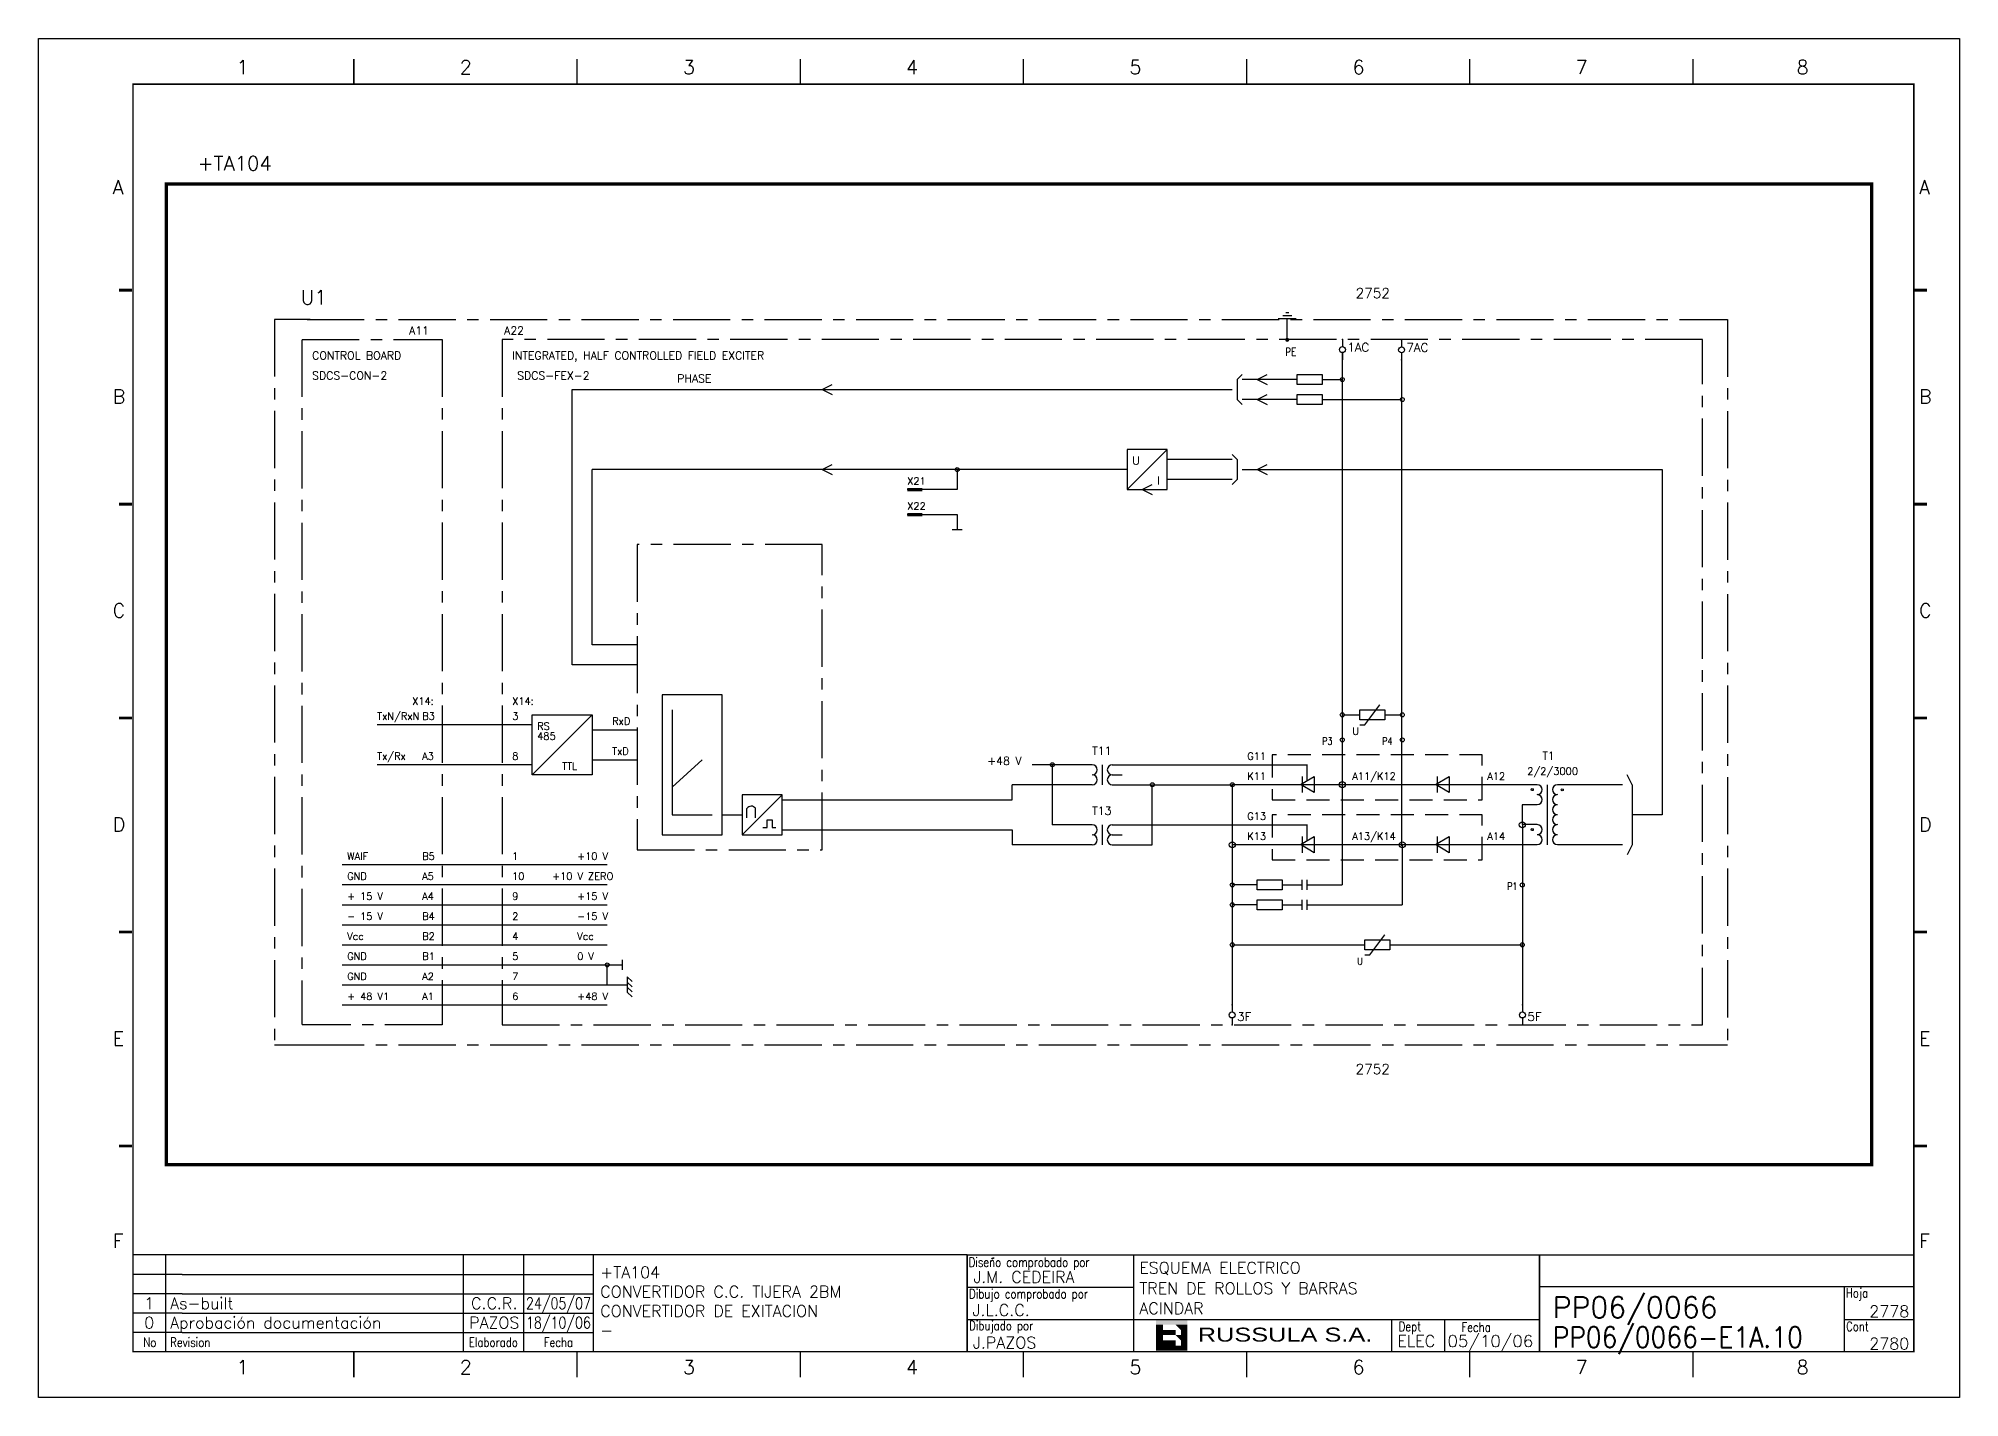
# Model space of a CAD drawing. Extents: x -25 to 1044, y -25744 to 292.
# Drawn here: x 550.7 to 970.7, y -24409.4 to -24112.4 of the extents above; entities that cross this region are included whole.
import ezdxf
from ezdxf.enums import TextEntityAlignment as Align

# ---------------------------------------------------------------- set-up
doc = ezdxf.new("R2010")
doc.units = 0
doc.header["$LTSCALE"] = 10
doc.header["$MEASUREMENT"] = 0
for name, pattern in [('CENTER', [2, 1.25, -0.25, 0.25, -0.25]), ('DASHDOT', [1, 0.5, -0.25, 0, -0.25]), ('DASHED', [0.75, 0.5, -0.25])]:
    doc.linetypes.add(name, pattern=pattern)
doc.layers.get('0').update_dxf_attribs({"linetype": 'CONTINUOUS'})
for name, color, linetype in [('1', 7, 'CONTINUOUS'), ('10', 5, 'CONTINUOUS'), ('2', 7, 'CONTINUOUS'), ('25', 3, 'CONTINUOUS'), ('25K', 4, 'DASHED'), ('25PK', 4, 'CENTER'), ('35', 2, 'CONTINUOUS'), ('50', 1, 'CONTINUOUS'), ('8', 1, 'CONTINUOUS'), ('9', 6, 'CONTINUOUS'), ('DIBUJO', 7, 'CONTINUOUS'), ('NODE', 7, 'CONTINUOUS')]:
    doc.layers.add(name, color=color, linetype=linetype)
doc.styles.add('ABBSTYLE', font='ROMANS.SHX', dxfattribs={"width": 0.8})
doc.styles.add('HELVETICA', font='HELV.SHX')
doc.styles.add('LABEL', font='SIMPLEX', dxfattribs={"width": 0.8, "height": 4})
doc.styles.add('ROMANS', font='romans')
doc.styles.get("Standard").update_dxf_attribs({"font": 'simplex'})
doc.styles.add('TASA', font='ROMANS.SHX')

# ---------------------------------------------------------------- blocks, each defined once
blk = doc.blocks.new('NOD', base_point=(237.5, 170))
at = {"layer": 'NODE'}
blk.add_point((237.5, 170), dxfattribs=at)
blk = doc.blocks.new('$$PLD12C')
for p, q in [((0, 2.5), (0, 0.75)), ((0, -0.75), (0, -2.5))]:
    blk.add_line(p, q)
at = {"layer": '2'}
blk.add_circle((0, 0), 0.75, dxfattribs=at)
for p in [(0, 2.5), (0, -2.5)]:
    blk.add_blockref('NOD', p, dxfattribs=at)
at = {"layer": '8'}
blk.add_attdef('*A', (1.25, -1.5), '', height=2.15, dxfattribs=at)
at = {"layer": '9'}
blk.add_attdef('ID', text='', height=2.15, dxfattribs=at).set_placement((-1.25, -1.5), align=Align.RIGHT)
blk = doc.blocks.new('ACAD0669')
at = {"layer": '35', "linetype": 'Continuous'}
for p, q in [((366.12, 288.49), (363.87, 288.49)), ((365.37, 289.24), (364.62, 289.24)), ((367.25, 287.74), (362.75, 287.74)), ((365, 282.5), (365, 287.74))]:
    blk.add_line(p, q, dxfattribs=at)
at = {"layer": '35'}
blk.add_lwpolyline([(365.25, 282.5, 0.5, 0.5, 1), (364.75, 282.5, 0.5, 0.5, 1)], format="xyseb", close=True, dxfattribs=at)
at = {"layer": '25', "style": 'ABBSTYLE', "width": 0.8}
blk.add_text('PE', height=2, dxfattribs=at).set_placement((364.5, 278.5))
blk = doc.blocks.new('$$PLU21C')
for p, q in [((0, 2.5), (0, 0.75)), ((0, -0.75), (0, -2.5))]:
    blk.add_line(p, q)
at = {"layer": '2'}
blk.add_circle((0, 0), 0.75, dxfattribs=at)
for p in [(0, 2.5), (0, -2.5)]:
    blk.add_blockref('NOD', p, dxfattribs=at)
at = {"layer": '8'}
blk.add_attdef('*A', (1.25, -0.5), '', height=2.15, dxfattribs=at)
at = {"layer": '9'}
blk.add_attdef('ID', text='', height=2.15, dxfattribs=at).set_placement((-1.25, -0.5), align=Align.RIGHT)
blk = doc.blocks.new('newcajec')
at = {"layer": '1'}
for p, q in [((179.4, 20.85), (0.13, 20.85)), ((7, 20.85), (7, 0)), ((71, 20.85), (71, 0)), ((84, 20.85), (84, 0.09)), ((99, 20.85), (99, 0)), ((215.2, 20.8), (215.2, 0)), ((10.6, 16.64), (0, 16.64)), ((10.6, 16.64), (99, 16.64)), ((184.64, 20.18), (184.81, 20.01)), ((184.81, 20.01), (185.18, 20.25)), ((10.6, 12.48), (0, 12.48)), ((10.6, 12.48), (99, 12.48)), ((179.4, 13.87), (215.2, 13.87)), ((368, 14.06), (368, 0)), ((10.6, 8.32), (0, 8.32)), ((10.6, 8.32), (99, 8.32)), ((10.6, 4.16), (0, 4.16)), ((10.6, 4.16), (99, 4.16)), ((179.4, 6.93), (267.63, 6.93)), ((267.63, 6.93), (302.5, 6.93)), ((270.63, 6.91), (270.63, 0)), ((282.07, 6.93), (282.07, 0)), ((368, 6.93), (383, 6.93))]:
    blk.add_line(p, q, dxfattribs=at)
for points in [[(47.5, 272.5, 0.3, 0.3, 0), (47.5, 277.91, 0.3, 0.3, 0)], [(95.5, 272.5, 0.3, 0.3, 0), (95.5, 277.91, 0.3, 0.3, 0)], [(143.5, 272.5, 0.3, 0.3, 0), (143.5, 277.91, 0.3, 0.3, 0)], [(191.5, 272.5, 0.3, 0.3, 0), (191.5, 277.91, 0.3, 0.3, 0)], [(239.5, 272.5, 0.3, 0.3, 0), (239.5, 277.91, 0.3, 0.3, 0)], [(287.5, 272.5, 0.3, 0.3, 0), (287.5, 277.91, 0.3, 0.3, 0)], [(335.5, 272.5, 0.3, 0.3, 0), (335.5, 277.91, 0.3, 0.3, 0)], [(-2.99, 228.23, 0.6, 0.6, 0), (-0.18, 228.23, 0.6, 0.6, 0)], [(383.01, 228.23, 0.6, 0.6, 0), (385.82, 228.23, 0.6, 0.6, 0)], [(-2.99, 182.23, 0.6, 0.6, 0), (-0.18, 182.23, 0.6, 0.6, 0)], [(383.01, 182.23, 0.6, 0.6, 0), (385.82, 182.23, 0.6, 0.6, 0)], [(-2.99, 136.23, 0.6, 0.6, 0), (-0.18, 136.23, 0.6, 0.6, 0)], [(383.01, 136.23, 0.6, 0.6, 0), (385.82, 136.23, 0.6, 0.6, 0)], [(-2.99, 90.23, 0.6, 0.6, 0), (-0.18, 90.23, 0.6, 0.6, 0)], [(383.01, 90.23, 0.6, 0.6, 0), (385.82, 90.23, 0.6, 0.6, 0)], [(-2.99, 44.23, 0.6, 0.6, 0), (-0.18, 44.23, 0.6, 0.6, 0)], [(383.01, 44.23, 0.6, 0.6, 0), (385.82, 44.23, 0.6, 0.6, 0)], [(383, 20.8, 0.3, 0.3, 0), (179.4, 20.8, 0.3, 0.3, 0), (179.4, 0, 0.3, 0.3, 0)], [(302.5, 20.8, 0.3, 0.3, 0), (302.5, 0, 0.3, 0.3, 0)], [(302.5, 14, 0.3, 0.3, 0), (383, 14, 0.3, 0.3, 0)], [(47.5, -5.5, 0.3, 0.3, 0), (47.5, -0.09, 0.3, 0.3, 0)], [(95.5, -5.5, 0.3, 0.3, 0), (95.5, -0.09, 0.3, 0.3, 0)], [(143.5, -5.5, 0.3, 0.3, 0), (143.5, -0.09, 0.3, 0.3, 0)], [(191.5, -5.5, 0.3, 0.3, 0), (191.5, -0.09, 0.3, 0.3, 0)], [(239.5, -5.5, 0.3, 0.3, 0), (239.5, -0.09, 0.3, 0.3, 0)], [(287.5, -5.5, 0.3, 0.3, 0), (287.5, -0.09, 0.3, 0.3, 0)], [(335.5, -5.5, 0.3, 0.3, 0), (335.5, -0.09, 0.3, 0.3, 0)]]:
    blk.add_lwpolyline(points, format="xyseb", dxfattribs=at)
at = {"layer": '1', "const_width": 0.3}
blk.add_lwpolyline([(0, 0), (0, 272.5), (383, 272.5), (383, 0)], close=True, dxfattribs=at)
at = {"layer": '2', "color": 14}
for p, q in [((221.42, 4.69), (221.42, 5.81)), ((221.42, 2.47), (221.42, 3.58))]:
    blk.add_line(p, q, dxfattribs=at)
for points in [[(220.05, 5.81), (220.05, 6.92), (226.74, 5.81), (226.74, 6.92)], [(221.42, 2.47), (220.05, 2.47), (221.42, 5.81), (220.05, 5.81)], [(221.42, 4.69), (224.25, 4.69), (221.42, 3.58), (224.25, 3.58)], [(224.25, 5.81), (225.37, 5.81), (225.37, 4.69)], [(225.37, 5.81), (226.74, 5.81), (225.37, 1.35), (226.74, 1.35)], [(224.25, 0.24), (224.25, 2.47), (220.05, 0.24), (220.05, 2.47)], [(224.25, 3.58), (225.37, 3.58), (225.37, 2.47)], [(226.74, 1.35), (226.74, 0.24), (224.25, 1.35), (224.25, 0.24)]]:
    blk.add_solid(points, dxfattribs=at)
at = {"layer": '1', "style": 'ROMANS'}
for s, p in [('1', (22.29, 274.68)), ('2', (70.29, 274.68)), ('3', (118.29, 274.68)), ('4', (166.29, 274.68)), ('5', (214.29, 274.68)), ('6', (262.29, 274.68)), ('7', (310.29, 274.68)), ('8', (357.79, 274.68)), ('A', (-4.37, 248.84)), ('A', (384.13, 248.84)), ('B', (-4.37, 203.84)), ('B', (384.13, 203.84)), ('C', (-4.37, 157.84)), ('C', (384.13, 157.84)), ('D', (-4.37, 111.84)), ('D', (384.13, 111.84)), ('E', (-4.37, 65.84)), ('E', (384.13, 65.84)), ('F', (-4.37, 22.34)), ('F', (384.13, 22.34)), ('1', (22.29, -4.82)), ('2', (70.29, -4.82)), ('3', (118.29, -4.82)), ('4', (166.29, -4.82)), ('5', (214.29, -4.82)), ('6', (262.29, -4.82)), ('7', (310.29, -4.82)), ('8', (357.79, -4.82))]:
    blk.add_text(s, height=3, dxfattribs=at).set_placement(p)
at = {"layer": '1', "style": 'LABEL', "width": 0.8}
for s, p in [('Diseno comprobado por', (179.73, 18.27)), ('Dibujo comprobado por', (179.81, 11.47)), ('Hoja', (368.38, 11.66)), ('Dibujado por', (179.83, 4.64)), ('Fecha', (285.71, 4.3)), ('Cont', (368.43, 4.46)), ('No', (2.23, 1.05)), ('Revision', (8, 1.05))]:
    blk.add_text(s, height=2, dxfattribs=at).set_placement(p)
for s, p in [('Dept', (274.61, 4.44)), ('Elaborado', (77.5, 1.05)), ('Fecha', (91.5, 1.05))]:
    blk.add_text(s, height=2, dxfattribs=at).set_placement(p, align=Align.CENTER)
at = {"layer": '10', "style": 'ROMANS'}
for tag, p in [('REV41', (3.5, 18.74)), ('REV43', (77.7, 18.74)), ('REV31', (3.5, 14.58)), ('REV33', (77.7, 14.58)), ('REV21', (3.5, 10.42)), ('REV23', (77.7, 10.42)), ('REV11', (3.5, 6.27)), ('REV13', (77.7, 6.27))]:
    blk.add_attdef(tag, text='', height=2.5, dxfattribs=at).set_placement(p, align=Align.MIDDLE)
for tag, p, height in [('REV42', (8, 17.49), 2.5), ('SHEETNAME1', (100.5, 15.83), 2.5), ('DESIGNCHECK', (180.74, 14.83), 2.5), ('DOCUMENTTYPE', (216.43, 16.8), 2.5), ('NOTA', (305.32, 15.8), 3), ('REV32', (8, 13.33), 2.5), ('SHEETNAME2', (100.5, 11.67), 2.5), ('OBJECT', (216.43, 12.4), 2.5), ('REV22', (8, 9.17), 2.5), ('SHEETNAME3', (100.5, 7.51), 2.5), ('DRAWINGCHECK', (180.53, 7.71), 2.5), ('CUSTOMER', (216.43, 8.08), 2.5), ('ORDER', (305.32, 7.3), 4.5), ('REV12', (8, 5.01), 2.5), ('SHEETNAME4', (100.5, 3.35), 2.5), ('DOCUMENT_ID', (305.32, 0.93), 4.4), ('USER', (180.63, 0.71), 2.5), ('DEPARTMENT', (271.93, 1.05), 2.5)]:
    blk.add_attdef(tag, p, '', height=height, dxfattribs=at)
for tag, width, p, p2 in [('REV44', 1.221199, (84.53, 17.49), (98.48, 17.49)), ('REV34', 1.221199, (84.53, 13.33), (98.48, 13.33)), ('REV24', 1.221199, (84.53, 9.17), (98.48, 9.17)), ('REV14', 1.221199, (84.53, 5.01), (98.48, 5.01)), ('CREATED2', 7.039915, (282.71, 1.05), (301.14, 1.05))]:
    blk.add_attdef(tag, text='', height=2.5, dxfattribs=dict(at, width=width)).set_placement(p, p2, align=Align.FIT)
for tag, p in [('SHEET', (382, 7.43)), ('NEXTSHEET', (382, 0.5))]:
    blk.add_attdef(tag, text='', height=2.5, dxfattribs=at).set_placement(p, align=Align.RIGHT)
at = {"layer": 'DIBUJO', "color": 14, "style": 'HELVETICA', "width": 1.3}
blk.add_text('RUSSULA S.A.', height=3, dxfattribs=at).set_placement((229, 2.19))

msp = doc.modelspace()

# ---------------------------------------------------------------- linework, layer by layer
at = {"layer": '2', "color": 4, "linetype": 'CENTER'}
for p, q in [((602.38, -24173.83), (602.38, -24332.34)), ((610.16, -24173.83), (602.38, -24173.83)), ((608.31, -24178.27), (608.31, -24327.89)), ((602.38, -24332.34), (614.61, -24332.34))]:
    msp.add_line(p, q, dxfattribs=at)
at = {"layer": '2', "color": 1}
for p, q in [((835.82, -24275.56), (835.82, -24181.25)), ((848.77, -24288.87), (848.77, -24181.25)), ((811.71, -24275.5), (811.71, -24324.93)), ((875.18, -24284.27), (875.18, -24324.85))]:
    msp.add_line(p, q, dxfattribs=at)
at = {"layer": '2', "color": 3, "linetype": 'DASHDOT'}
msp.add_lwpolyline([(578.72, -24144.26, 0.735, 0.735, 0), (951.49, -24144.26, 0.735, 0.735, 0), (951.49, -24358.55, 0.735, 0.735, 0), (578.72, -24358.55, 0.735, 0.735, 0), (578.72, -24144.26, 0.735, 0.735, 0)], format="xyseb", dxfattribs=at)
at = {"layer": '25'}
for p, q in [((812.83, -24186.98), (813.92, -24185.88)), ((812.83, -24186.98), (812.83, -24191.35)), ((812.83, -24191.35), (813.92, -24192.44)), ((812.83, -24204.47), (811.73, -24203.37)), ((812.83, -24204.47), (812.83, -24208.84)), ((812.83, -24208.84), (811.73, -24209.93)), ((899.19, -24275.53), (898.1, -24273.34)), ((899.19, -24275.53), (899.19, -24288.65)), ((899.19, -24288.65), (898.1, -24290.84))]:
    msp.add_line(p, q, dxfattribs=at)
at = {"layer": '25K'}
for p, q in [((866.4, -24268.97), (820.48, -24268.97)), ((820.48, -24268.97), (820.48, -24278.81)), ((866.4, -24278.81), (866.4, -24268.97)), ((820.48, -24278.81), (866.4, -24278.81)), ((866.4, -24282.09), (820.48, -24282.09)), ((820.48, -24282.09), (820.48, -24291.93)), ((866.4, -24291.93), (866.4, -24282.09)), ((820.48, -24291.93), (866.4, -24291.93))]:
    msp.add_line(p, q, dxfattribs=at)
at = {"layer": '25PK'}
for p, q in [((609.48, -24173.86), (919.97, -24173.86)), ((919.97, -24173.86), (919.97, -24332.38)), ((919.97, -24173.86), (919.97, -24332.38)), ((608.39, -24178.23), (639, -24178.23)), ((639, -24178.23), (639, -24328.01)), ((914.5, -24178.23), (652.12, -24178.23)), ((652.12, -24178.23), (652.12, -24328.01)), ((914.5, -24328.01), (914.5, -24178.23)), ((639, -24328.01), (608.39, -24328.01)), ((652.12, -24328.01), (914.5, -24328.01)), ((609.48, -24332.38), (919.97, -24332.38)), ((609.48, -24332.38), (919.97, -24332.38))]:
    msp.add_line(p, q, dxfattribs=at)
msp.add_lwpolyline([(681.64, -24223.05), (681.64, -24289.74), (722.09, -24289.74), (722.09, -24223.05)], close=True, dxfattribs=at)
at = {"layer": '35'}
for p, q in [((825.95, -24186.98), (813.92, -24186.98)), ((817.2, -24186.98), (819.39, -24185.88)), ((817.2, -24186.98), (819.39, -24188.07)), ((825.95, -24188.07), (825.95, -24185.88)), ((825.95, -24185.88), (831.41, -24185.88)), ((831.41, -24185.88), (831.41, -24188.07)), ((831.41, -24186.98), (835.79, -24186.98)), ((667.42, -24189.16), (811.73, -24189.16)), ((667.42, -24249.29), (667.42, -24189.16)), ((722.09, -24189.16), (724.27, -24188.07)), ((722.09, -24189.16), (724.27, -24190.26)), ((825.95, -24191.35), (813.92, -24191.35)), ((817.2, -24191.35), (819.39, -24190.26)), ((817.2, -24191.35), (819.39, -24192.44)), ((831.41, -24188.07), (825.95, -24188.07)), ((825.95, -24190.26), (831.41, -24190.26)), ((825.95, -24192.44), (825.95, -24190.26)), ((831.41, -24190.26), (831.41, -24192.44)), ((831.41, -24191.35), (848.9, -24191.35)), ((831.41, -24192.44), (825.95, -24192.44)), ((797.52, -24202.28), (788.77, -24202.28)), ((788.77, -24211.03), (797.52, -24202.28)), ((788.77, -24202.28), (788.77, -24211.03)), ((797.52, -24211.03), (797.52, -24202.28)), ((811.73, -24204.47), (797.52, -24204.47)), ((788.77, -24206.65), (671.8, -24206.65)), ((671.8, -24244.92), (671.8, -24206.65)), ((722.09, -24206.65), (724.27, -24205.56)), ((722.09, -24206.65), (724.27, -24207.75)), ((813.92, -24206.65), (905.75, -24206.65)), ((817.2, -24206.65), (819.39, -24205.56)), ((817.2, -24206.65), (819.39, -24207.75)), ((905.75, -24206.65), (905.75, -24282.09)), ((788.77, -24211.03), (797.52, -24211.03)), ((792.05, -24211.03), (794.24, -24209.93)), ((792.05, -24211.03), (794.24, -24212.12)), ((811.73, -24208.84), (797.52, -24208.84)), ((681.64, -24244.92), (671.8, -24244.92)), ((681.64, -24249.29), (667.42, -24249.29)), ((687.1, -24255.85), (687.1, -24286.46)), ((700.22, -24255.85), (687.1, -24255.85)), ((689.29, -24259.13), (689.29, -24282.09)), ((700.22, -24286.46), (700.22, -24255.85)), ((839.61, -24259.13), (845.08, -24259.13)), ((839.61, -24261.32), (839.61, -24259.13)), ((840.7, -24262.41), (843.98, -24258.04)), ((843.98, -24258.04), (843.98, -24258.04)), ((845.08, -24259.13), (845.08, -24261.32)), ((658.68, -24262.41), (624.79, -24262.41)), ((658.68, -24273.34), (658.68, -24260.22)), ((658.68, -24273.34), (671.8, -24260.22)), ((658.68, -24260.22), (671.8, -24260.22)), ((671.8, -24260.22), (671.8, -24273.34)), ((835.79, -24260.22), (839.61, -24260.22)), ((845.08, -24261.32), (839.61, -24261.32)), ((839.61, -24262.41), (840.7, -24262.41)), ((845.08, -24260.22), (848.9, -24260.22)), ((671.8, -24263.5), (681.64, -24263.5)), ((658.68, -24271.16), (624.79, -24271.16)), ((671.8, -24270.06), (681.64, -24270.06)), ((689.29, -24276.08), (695.85, -24270.06)), ((781.12, -24271.16), (768, -24271.16)), ((772.38, -24271.16), (772.38, -24284.28)), ((783.31, -24271.18), (783.31, -24275.56)), ((785.5, -24271.16), (820.48, -24271.16)), ((820.48, -24271.16), (828.15, -24271.16)), ((828.13, -24274.64), (828.13, -24271.16)), ((671.8, -24273.34), (658.68, -24273.34)), ((781.12, -24275.53), (763.63, -24275.53)), ((763.63, -24278.81), (763.63, -24275.53)), ((785.5, -24273.34), (787.68, -24273.34)), ((785.5, -24275.53), (811.73, -24275.53)), ((794.24, -24288.65), (794.24, -24275.53)), ((826.63, -24275.5), (829.66, -24273.75)), ((829.66, -24277.25), (826.63, -24275.5)), ((827.04, -24273.75), (827.04, -24277.25)), ((829.66, -24273.75), (829.66, -24277.25)), ((835.79, -24275.5), (835.79, -24297.4)), ((856.15, -24275.5), (859.18, -24273.75)), ((859.18, -24277.25), (856.15, -24275.5)), ((856.56, -24273.75), (856.56, -24277.25)), ((859.18, -24273.75), (859.18, -24277.25)), ((713.34, -24277.72), (704.59, -24277.72)), ((704.59, -24286.46), (713.34, -24277.72)), ((704.59, -24277.72), (704.59, -24286.46)), ((713.34, -24286.46), (713.34, -24277.72)), ((713.34, -24278.81), (763.63, -24278.81)), ((689.29, -24282.09), (698.03, -24282.09)), ((700.22, -24282.09), (704.59, -24282.09)), ((705.64, -24282.75), (705.64, -24280.7)), ((707.5, -24282.75), (707.5, -24280.68)), ((710.06, -24283.18), (711.15, -24283.18)), ((710.06, -24284.85), (710.06, -24283.18)), ((711.15, -24283.18), (711.15, -24284.85)), ((781.12, -24284.28), (772.38, -24284.28)), ((783.31, -24284.3), (783.31, -24288.68)), ((785.5, -24284.28), (820.48, -24284.28)), ((819.39, -24284.28), (828.15, -24284.28)), ((828.13, -24287.76), (828.13, -24284.28)), ((905.75, -24282.09), (899.19, -24282.09)), ((687.1, -24286.46), (700.22, -24286.46)), ((704.59, -24286.46), (713.34, -24286.46)), ((709.14, -24284.85), (710.06, -24284.85)), ((711.15, -24284.85), (711.98, -24284.85)), ((713.34, -24285.37), (763.63, -24285.37)), ((763.63, -24285.37), (763.63, -24288.65)), ((785.5, -24286.46), (787.68, -24286.46)), ((826.63, -24288.62), (829.66, -24286.87)), ((827.04, -24286.87), (827.04, -24290.37)), ((829.66, -24286.87), (829.66, -24290.37)), ((856.15, -24288.62), (859.18, -24286.87)), ((856.56, -24286.87), (856.56, -24290.37)), ((859.18, -24286.87), (859.18, -24290.37)), ((781.12, -24288.65), (763.63, -24288.65)), ((785.5, -24288.65), (794.24, -24288.65)), ((829.66, -24290.37), (826.63, -24288.62)), ((848.9, -24288.65), (848.9, -24301.77)), ((859.18, -24290.37), (856.15, -24288.62)), ((675.08, -24293.02), (617.13, -24293.02)), ((817.2, -24298.49), (817.2, -24296.3)), ((817.2, -24296.3), (822.67, -24296.3)), ((822.67, -24296.3), (822.67, -24298.49)), ((827.04, -24298.49), (827.04, -24296.3)), ((828.13, -24298.49), (828.13, -24296.3)), ((675.08, -24297.4), (617.13, -24297.4)), ((817.2, -24297.4), (811.73, -24297.4)), ((822.67, -24298.49), (817.2, -24298.49)), ((817.2, -24302.86), (817.2, -24300.67)), ((817.2, -24300.67), (822.67, -24300.67)), ((822.67, -24297.4), (827.04, -24297.4)), ((822.67, -24300.67), (822.67, -24302.86)), ((827.04, -24302.86), (827.04, -24300.67)), ((828.13, -24297.4), (835.79, -24297.4)), ((828.13, -24302.86), (828.13, -24300.67)), ((617.13, -24301.77), (675.08, -24301.77)), ((817.2, -24301.77), (811.73, -24301.77)), ((822.67, -24302.86), (817.2, -24302.86)), ((822.67, -24301.77), (827.04, -24301.77)), ((828.13, -24301.77), (848.9, -24301.77)), ((617.13, -24306.14), (675.08, -24306.14)), ((840.7, -24309.42), (846.17, -24309.42)), ((840.7, -24311.61), (840.7, -24309.42)), ((841.8, -24312.7), (845.08, -24308.33)), ((845.08, -24308.33), (845.08, -24308.33)), ((846.17, -24309.42), (846.17, -24311.61)), ((617.13, -24310.51), (675.08, -24310.51)), ((678.36, -24313.79), (678.36, -24315.98)), ((811.73, -24310.51), (840.7, -24310.51)), ((846.17, -24311.61), (840.7, -24311.61)), ((840.7, -24312.7), (841.8, -24312.7)), ((846.17, -24310.51), (875.14, -24310.51)), ((617.13, -24314.89), (675.08, -24314.89)), ((675.08, -24314.89), (678.36, -24314.89)), ((675.08, -24319.26), (675.08, -24314.89)), ((679.45, -24317.52), (679.45, -24320.83)), ((679.45, -24317.52), (680.51, -24318.55)), ((617.13, -24319.26), (675.08, -24319.26)), ((679.45, -24318.67), (680.51, -24319.69)), ((679.45, -24319.75), (680.51, -24320.78)), ((679.45, -24320.83), (680.51, -24321.85)), ((617.13, -24323.63), (675.08, -24323.63))]:
    msp.add_line(p, q, dxfattribs=at)
at = {"layer": '35', "linetype": 'Continuous'}
msp.add_line((675.08, -24319.26), (679.45, -24319.26), dxfattribs=at)
at = {"layer": '35'}
for points in [[(751.6, -24206.65), (751.6, -24211.03), (740.67, -24211.03)], [(740.67, -24216.49), (751.6, -24216.49), (751.6, -24219.77)], [(750.51, -24219.77), (752.7, -24219.77)]]:
    msp.add_lwpolyline(points, dxfattribs=at)
for points in [[(740.67, -24211.03, 0.7, 0.7, 0), (743.95, -24211.03, 0.7, 0.7, 0)], [(740.67, -24216.49, 0.7, 0.7, 0), (743.95, -24216.49, 0.7, 0.7, 0)]]:
    msp.add_lwpolyline(points, format="xyseb", dxfattribs=at)
for centre, radius in [((835.79, -24186.98), 0.437), ((848.9, -24191.35), 0.437), ((751.6, -24206.65), 0.437), ((835.79, -24260.25), 0.437), ((848.9, -24260.25), 0.437), ((835.79, -24265.72), 0.437), ((848.9, -24265.72), 0.437), ((772.38, -24271.16), 0.437), ((794.24, -24275.53), 0.437), ((811.73, -24275.53), 0.437), ((877.33, -24276.6), 0.219), ((883.89, -24276.62), 0.219), ((877.33, -24285.34), 0.219), ((811.73, -24297.4), 0.437), ((875.14, -24297.42), 0.437), ((811.73, -24301.77), 0.437), ((811.73, -24310.51), 0.437), ((875.14, -24310.51), 0.437), ((675.08, -24314.89), 0.437)]:
    msp.add_circle(centre, radius, dxfattribs=at)
for centre, radius, start, end in [((781.12, -24272.25), 1.09, 270, 90), ((785.5, -24272.25), 1.09, 90, 270), ((781.12, -24274.44), 1.09, 270, 90), ((785.5, -24274.44), 1.09, 90, 270), ((706.58, -24281.34), 1.13, 35.7975, 146.6923), ((781.12, -24285.37), 1.09, 270, 90), ((785.5, -24285.37), 1.09, 90, 270), ((781.12, -24287.56), 1.09, 270, 90), ((785.5, -24287.56), 1.09, 90, 270)]:
    msp.add_arc(centre, radius, start, end, dxfattribs=at)
at = {"layer": '50'}
for p, q in [((811.73, -24275.5), (878.42, -24275.5)), ((880.61, -24275.53), (880.61, -24288.65)), ((882.8, -24275.5), (897.01, -24275.5)), ((878.42, -24279.88), (875.14, -24279.88)), ((875.14, -24279.88), (875.14, -24284.25)), ((878.42, -24284.25), (875.14, -24284.25)), ((811.73, -24288.62), (878.42, -24288.62)), ((882.8, -24288.62), (897.01, -24288.62))]:
    msp.add_line(p, q, dxfattribs=at)
for centre in [(835.79, -24275.53), (875.14, -24284.28), (811.73, -24288.65), (848.9, -24288.65)]:
    msp.add_circle(centre, 0.656, dxfattribs=at)
for centre, start, end in [((878.42, -24276.6), 270, 90), ((882.8, -24276.6), 90, 270), ((878.42, -24278.78), 270, 90), ((882.8, -24278.78), 90, 270), ((882.8, -24280.97), 90, 270), ((878.42, -24285.34), 270, 90), ((882.8, -24283.16), 90, 270), ((882.8, -24285.34), 90, 270), ((878.42, -24287.53), 270, 90), ((882.8, -24287.53), 90, 270)]:
    msp.add_arc(centre, 1.09, start, end, dxfattribs=at)
at = {"layer": 'DIBUJO'}
msp.add_lwpolyline([(550.74, -24112.44), (970.74, -24112.44), (970.74, -24409.44), (550.74, -24409.44), (550.74, -24112.44)], dxfattribs=at)

# ---------------------------------------------------------------- block references
at = {"layer": '2', "color": 7}
ref = msp.add_blockref('newcajec', (571.41, -24399.44), dxfattribs=dict(at, xscale=1.016513761467889, yscale=1.016513761467889, zscale=1.016513761467889))
ref.add_attrib('REV24', '24/05/07', dxfattribs={"layer": '10', "height": 2.541, "style": 'ROMANS', "width": 0.728168}).set_placement((657.33, -24390.11), (671.52, -24390.11), align=Align.FIT)
ref.add_attrib('SHEETNAME3', 'CONVERTIDOR DE EXITACION', (673.57, -24391.81), dxfattribs={"layer": '10', "height": 2.5413, "style": 'ROMANS'})
ref.add_attrib('SHEETNAME2', 'CONVERTIDOR C.C. TIJERA 2BM', (673.57, -24387.58), dxfattribs={"layer": '10', "height": 2.5413, "style": 'ROMANS'})
ref.add_attrib('SHEETNAME1', '+TA104', (673.57, -24383.35), dxfattribs={"layer": '10', "height": 2.541, "style": 'ROMANS'})
ref.add_attrib('USER', 'J.PAZOS', (755.03, -24398.72), dxfattribs={"layer": '10', "height": 2.541, "style": 'ROMANS'})
ref.add_attrib('DRAWINGCHECK', 'J.L.C.C.', (754.92, -24391.6), dxfattribs={"layer": '10', "height": 2.541, "style": 'ROMANS'})
ref.add_attrib('DESIGNCHECK', 'J.M. CEDEIRA', (755.13, -24384.36), dxfattribs={"layer": '10', "height": 2.5413, "style": 'ROMANS'})
ref.add_attrib('REV22', 'As-built', (579.54, -24390.11), dxfattribs={"layer": '10', "height": 2.541, "style": 'ROMANS'})
ref.add_attrib('REV12', 'Aprobación documentación', (579.54, -24394.34), dxfattribs={"layer": '10', "height": 2.5413, "style": 'ROMANS'})
ref.add_attrib('REV21', '1', dxfattribs={"layer": '10', "height": 2.54, "style": 'ROMANS'}).set_placement((574.97, -24388.84), align=Align.MIDDLE)
ref.add_attrib('REV11', '0', dxfattribs={"layer": '10', "height": 2.54, "style": 'ROMANS'}).set_placement((574.97, -24393.07), align=Align.MIDDLE)
ref.add_attrib('SHEETNAME4', '-', (673.57, -24396.04), dxfattribs={"layer": '10', "height": 2.54, "style": 'ROMANS'})
ref.add_attrib('REV14', '18/10/06', dxfattribs={"layer": '10', "height": 2.541, "style": 'ROMANS', "width": 0.728168}).set_placement((657.33, -24394.34), (671.52, -24394.34), align=Align.FIT)
ref.add_attrib('REV23', 'C.C.R.', dxfattribs={"layer": '10', "height": 2.541, "style": 'ROMANS'}).set_placement((650.39, -24388.84), align=Align.MIDDLE)
ref.add_attrib('REV13', 'PAZOS', dxfattribs={"layer": '10', "height": 2.541, "style": 'ROMANS'}).set_placement((650.39, -24393.07), align=Align.MIDDLE)
ref.add_attrib('DOCUMENT_ID', 'PP06/0066-E1A.10', (881.78, -24398.49), dxfattribs={"layer": '10', "height": 4.4727, "style": 'ROMANS', "width": 0.9})
ref.add_attrib('ORDER', 'PP06/0066', (881.78, -24392.02), dxfattribs={"layer": '10', "height": 4.574, "style": 'ROMANS'})
ref.add_attrib('CUSTOMER', 'ACINDAR', (791.42, -24391.22), dxfattribs={"layer": '10', "height": 2.541, "style": 'ROMANS'})
ref.add_attrib('OBJECT', 'TREN DE ROLLOS Y BARRAS', (791.42, -24386.83), dxfattribs={"layer": '10', "height": 2.5413, "style": 'ROMANS'})
ref.add_attrib('DOCUMENTTYPE', 'ESQUEMA ELECTRICO', (791.42, -24382.36), dxfattribs={"layer": '10', "height": 2.5413, "style": 'ROMANS'})
ref.add_attrib('CREATED2', '05/10/06', dxfattribs={"layer": '10', "height": 2.541, "style": 'ROMANS', "width": 0.961976}).set_placement((858.79, -24398.38), (877.53, -24398.38), align=Align.FIT)
ref.add_attrib('DEPARTMENT', 'ELEC', (847.83, -24398.38), dxfattribs={"layer": '10', "height": 2.541, "style": 'ROMANS'})
ref.add_attrib('NEXTSHEET', '2780', dxfattribs={"layer": '10', "height": 2.541, "style": 'ROMANS'}).set_placement((959.72, -24398.93), align=Align.RIGHT)
ref.add_attrib('SHEET', '2778', dxfattribs={"layer": '10', "height": 2.541, "style": 'ROMANS'}).set_placement((959.72, -24391.88), align=Align.RIGHT)
at = {"layer": '2', "color": 7, "xscale": 0.8746073050339729, "yscale": 0.8746073050339729, "zscale": 0.8746073050339729}
msp.add_blockref('ACAD0669', (504.52, -24425.38), dxfattribs=at)
for name, p, values in [('$$PLU21C', (835.82, -24180.43), {'*A': '1AC'}), ('$$PLU21C', (848.74, -24180.49), {'*A': '7AC'}), ('$$PLD12C', (811.71, -24325.83), {'*A': '3F'}), ('$$PLD12C', (875.18, -24325.83), {'*A': '5F'})]:
    msp.add_blockref(name, p, dxfattribs=at).add_auto_attribs(values)

# ---------------------------------------------------------------- texts
at = {"layer": '2', "color": 6}
for s, p in [('+TA104', (585.54, -24141.3)), ('U1', (608.1, -24170.61))]:
    msp.add_text(s, height=3.149, dxfattribs=at).set_placement(p)
at = {"layer": '2', "color": 7, "style": 'ROMANS'}
for p in [(838.69, -24169.19), (838.69, -24338.74)]:
    msp.add_text('2752', height=2.187, dxfattribs=at).set_placement(p)
at = {"layer": '25', "style": 'TASA'}
for s, height, p in [('A11', 1.749, (631.78, -24177.14)), ('A22', 1.749, (652.55, -24177.14)), ('CONTROL BOARD', 1.7492, (610.57, -24182.6)), ('INTEGRATED, HALF CONTROLLED FIELD EXCITER', 1.7492, (654.3, -24182.6)), ('SDCS-CON-2', 1.749, (610.57, -24186.98)), ('SDCS-FEX-2', 1.749, (655.4, -24186.98)), ('PHASE', 1.749, (690.38, -24187.63)), ('U', 1.75, (789.87, -24205.56)), ('X21', 1.574, (740.67, -24209.93)), ('I', 1.75, (795.33, -24209.93)), ('X22', 1.574, (740.67, -24215.4)), ('X14:', 1.574, (632.44, -24258.04)), ('X14:', 1.574, (654.3, -24258.04)), ('TxN/RxN', 1.574, (624.79, -24261.32)), ('B3', 1.574, (634.63, -24261.32)), ('3', 1.57, (654.3, -24261.32)), ('RS', 1.574, (659.77, -24263.5)), ('RxD', 1.574, (676.17, -24262.41)), ('U', 1.57, (837.97, -24264.6)), ('485', 1.574, (659.77, -24265.69)), ('TxD', 1.574, (676.17, -24268.97)), ('T11', 1.749, (781.12, -24268.97)), ('Tx/Rx', 1.574, (624.79, -24270.06)), ('A3', 1.574, (634.63, -24270.06)), ('8', 1.57, (654.3, -24270.06)), ('TTL', 1.574, (665.24, -24272.25)), ('+48 V', 1.749, (758.16, -24271.16)), ('G11', 1.574, (815.01, -24270.06)), ('2/2/3000', 1.574, (876.24, -24273.34)), ('T1', 1.749, (879.52, -24270.06)), ('K11', 1.574, (815.01, -24274.44)), ('A11/K12', 1.574, (837.97, -24274.44)), ('A12', 1.574, (867.49, -24274.44)), ('T13', 1.749, (781.12, -24282.09)), ('G13', 1.574, (815.01, -24283.18)), ('K13', 1.574, (815.01, -24287.56)), ('A13/K14', 1.574, (837.97, -24287.56)), ('A14', 1.574, (867.49, -24287.56)), ('WAIF', 1.574, (618.23, -24291.93)), ('B5', 1.574, (634.63, -24291.93)), ('1', 1.57, (654.3, -24291.93)), ('+10 V', 1.574, (668.52, -24291.93)), ('GND', 1.574, (618.23, -24296.3)), ('A5', 1.574, (634.63, -24296.3)), ('10', 1.574, (654.3, -24296.3)), ('+10 V ZERO', 1.574, (663.05, -24296.3)), ('+ 15 V', 1.574, (618.23, -24300.67)), ('A4', 1.574, (634.63, -24300.67)), ('9', 1.57, (654.3, -24300.67)), ('+15 V', 1.574, (668.52, -24300.67)), ('- 15 V', 1.574, (618.23, -24305.05)), ('B4', 1.574, (634.63, -24305.05)), ('2', 1.57, (654.3, -24305.05)), ('-15 V', 1.574, (668.52, -24305.05)), ('Vcc', 1.574, (618.23, -24309.42)), ('B2', 1.574, (634.63, -24309.42)), ('4', 1.57, (654.3, -24309.42)), ('Vcc', 1.574, (668.52, -24309.42)), ('GND', 1.574, (618.23, -24313.79)), ('B1', 1.574, (634.63, -24313.79)), ('5', 1.57, (654.3, -24313.79)), ('0 V', 1.574, (668.52, -24313.79)), ('GND', 1.574, (618.23, -24318.17)), ('A2', 1.574, (634.63, -24318.17)), ('7', 1.57, (654.3, -24318.17)), ('+ 48 V1', 1.574, (618.23, -24322.54)), ('A1', 1.574, (634.63, -24322.54)), ('6', 1.57, (654.3, -24322.54)), ('+48 V', 1.574, (668.52, -24322.54))]:
    msp.add_text(s, height=height, dxfattribs=at).set_placement(p)
at = {"layer": '25', "style": 'ABBSTYLE', "width": 0.8}
for s, height, p in [('P3', 1.574, (831.41, -24266.78)), ('P4', 1.574, (844.53, -24266.78)), ('P1', 1.574, (871.86, -24298.49)), ('U', 1.57, (839.06, -24314.89))]:
    msp.add_text(s, height=height, dxfattribs=at).set_placement(p)

doc.saveas('drawing.dxf')
